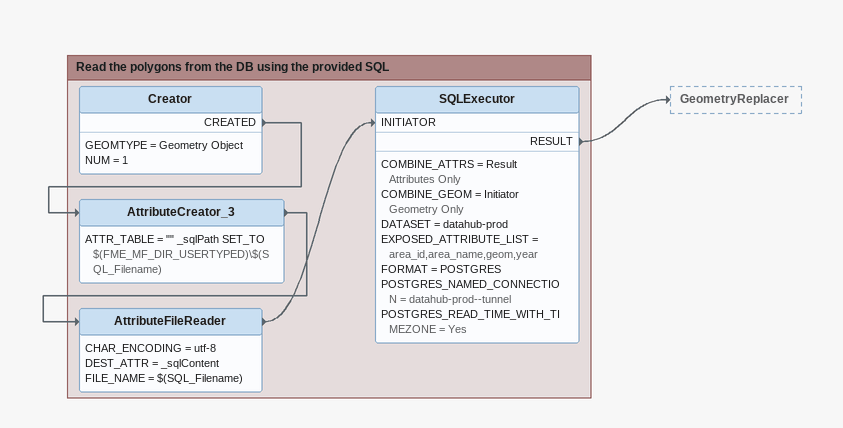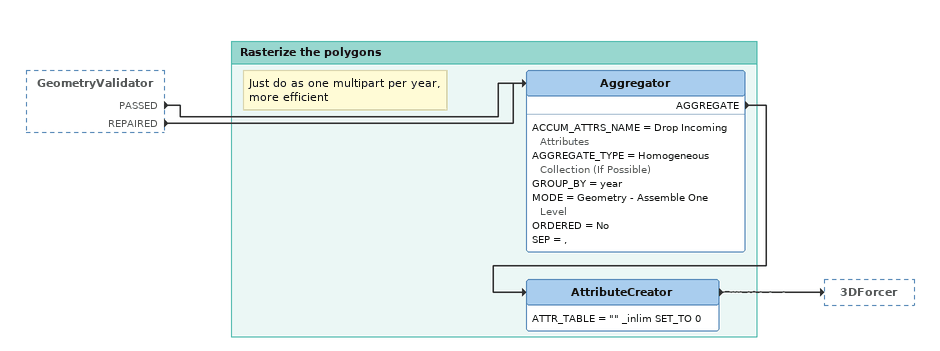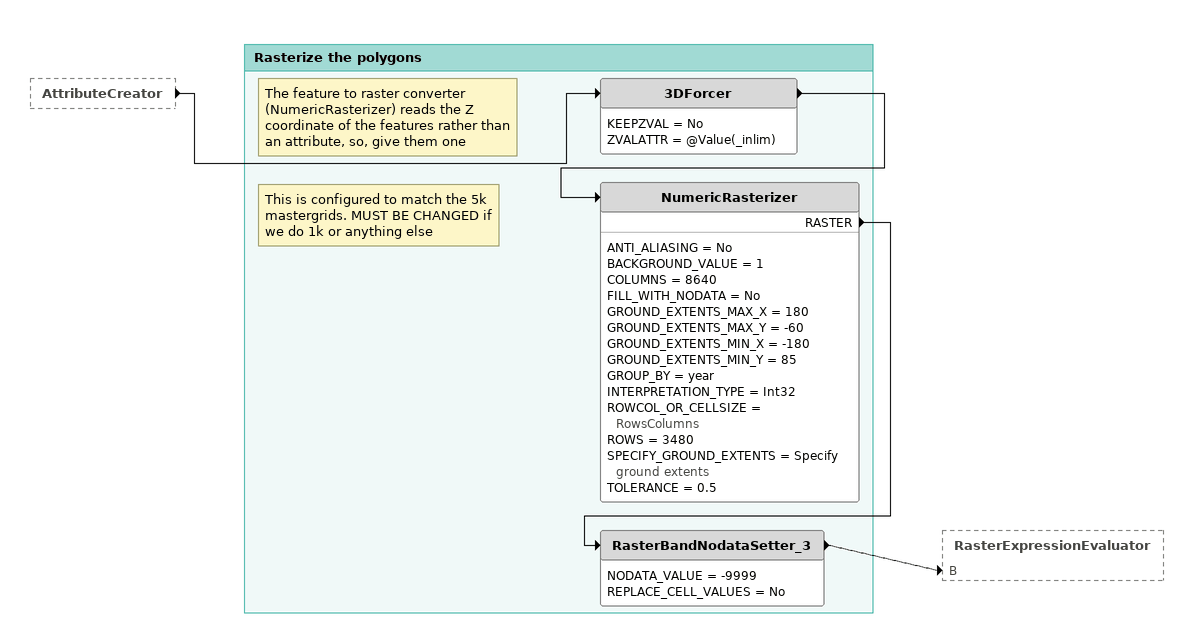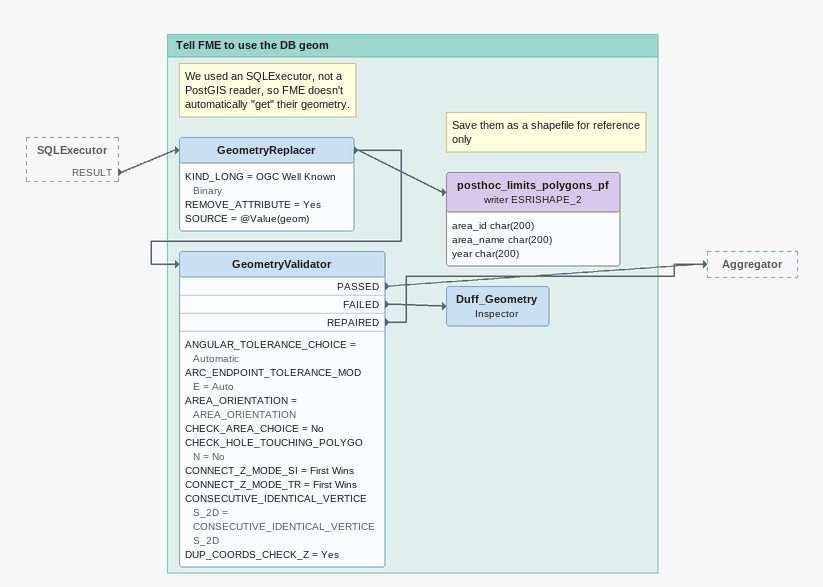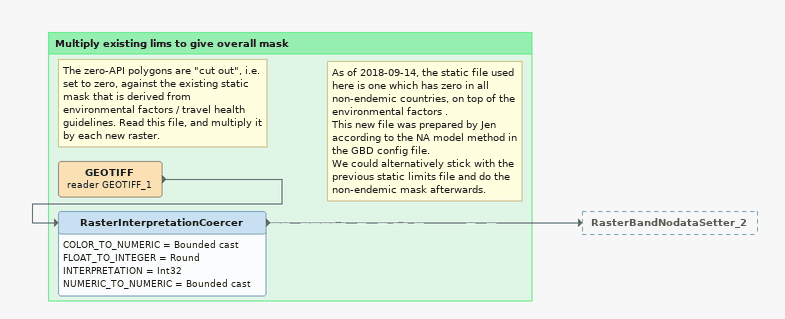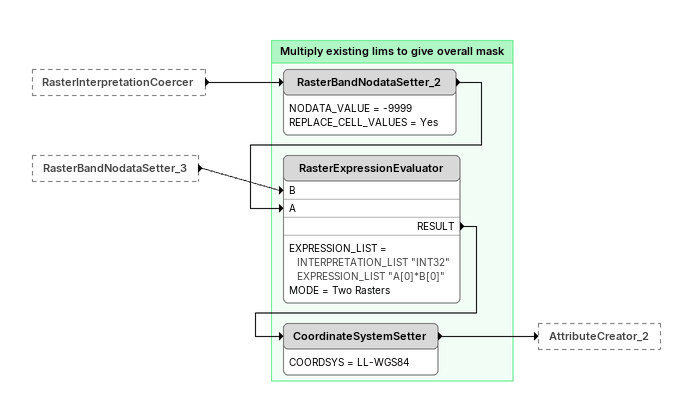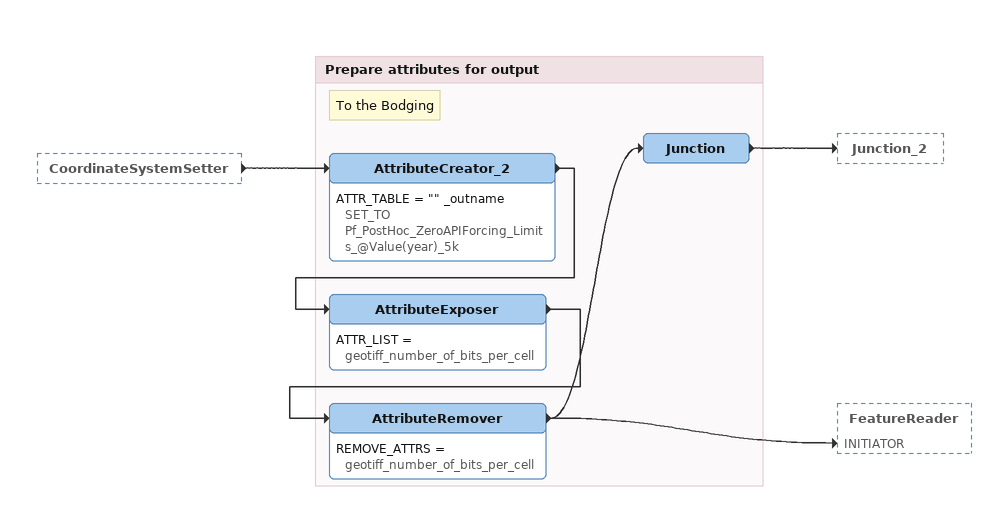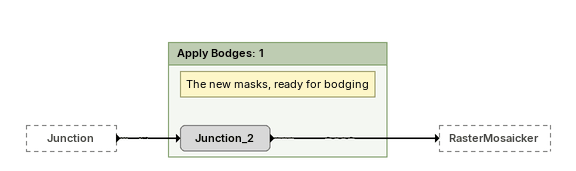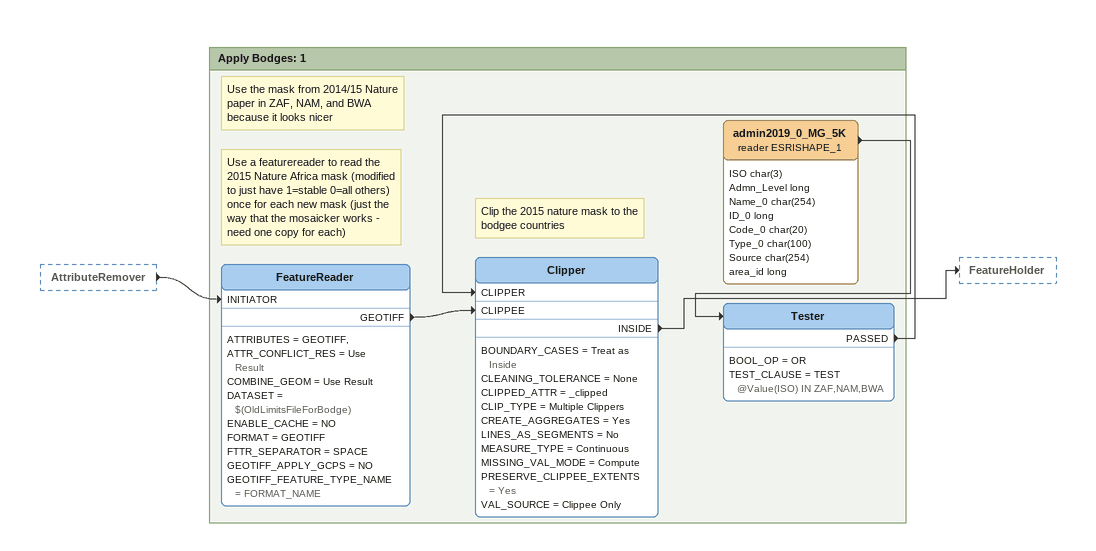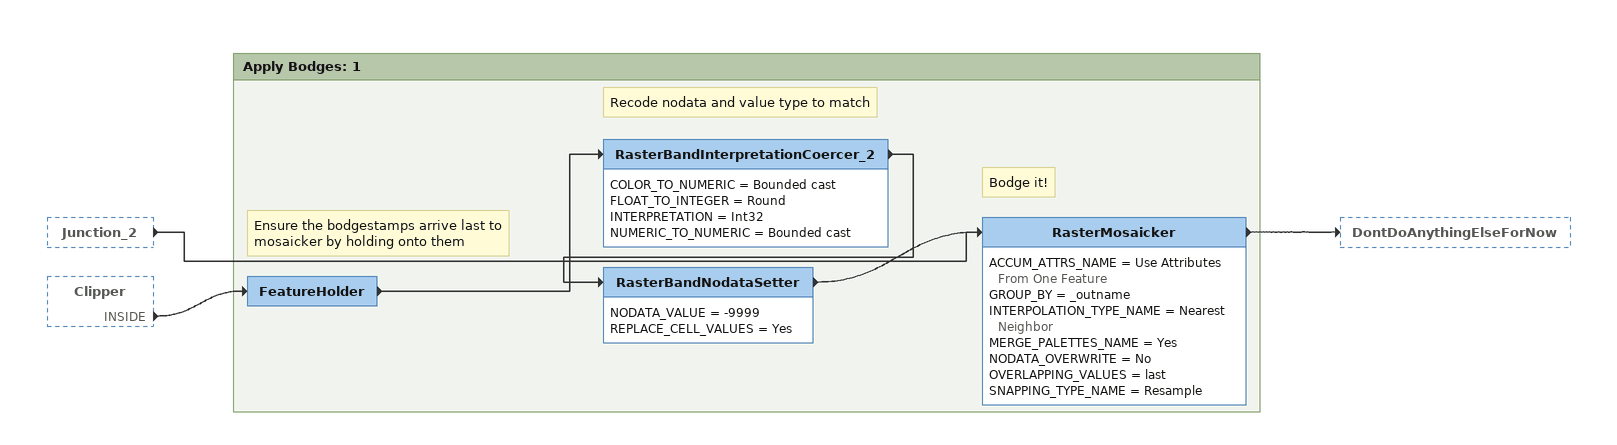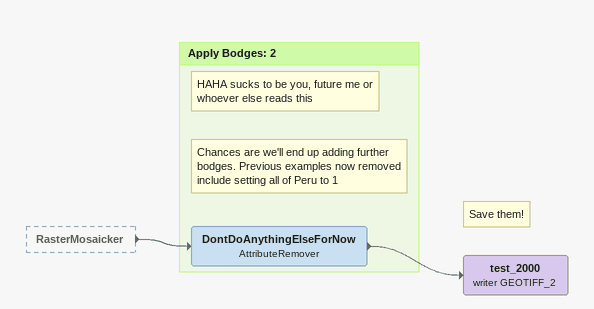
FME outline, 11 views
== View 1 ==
Bookmark: Read the polygons from the DB using the provided SQL
Creator
    GEOMTYPE = Geometry Object
    NUM = 1
    CREATED -> AttributeCreator_3
AttributeCreator_3
    ATTR_TABLE = "" _sqlPath SET_TO $(FME_MF_DIR_USERTYPED)\$(SQL_Filename)
    -> AttributeFileReader
AttributeFileReader
    CHAR_ENCODING = utf-8
    DEST_ATTR = _sqlContent
    FILE_NAME = $(SQL_Filename)
    -> SQLExecutor [INITIATOR]
SQLExecutor
    COMBINE_ATTRS = Result Attributes Only
    COMBINE_GEOM = Initiator Geometry Only
    DATASET = datahub-prod
    EXPOSED_ATTRIBUTE_LIST = area_id,area_name,geom,year
    FORMAT = POSTGRES
    POSTGRES_NAMED_CONNECTION = datahub-prod--tunnel
    POSTGRES_READ_TIME_WITH_TIMEZONE = Yes
    RESULT -> GeometryReplacer

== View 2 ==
GeometryValidator [outside]
    PASSED -> Aggregator
    REPAIRED -> Aggregator

Bookmark: Rasterize the polygons
Note: Just do as one multipart per year, more efficient
Aggregator
    ACCUM_ATTRS_NAME = Drop Incoming Attributes
    AGGREGATE_TYPE = Homogeneous Collection (If Possible)
    GROUP_BY = year
    MODE = Geometry - Assemble One Level
    ORDERED = No
    SEP = ,
    AGGREGATE -> AttributeCreator
AttributeCreator
    ATTR_TABLE = "" _inlim SET_TO 0
    -> 3DForcer

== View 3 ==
AttributeCreator [outside]
    -> 3DForcer

Bookmark: Rasterize the polygons
Note: The feature to raster converter (NumericRasterizer) reads the Z coordinate of the features rather than an attribute, so, give them one
3DForcer
    KEEPZVAL = No
    ZVALATTR = @Value(_inlim)
    -> NumericRasterizer
Note: This is configured to match the 5k mastergrids. MUST BE CHANGED if we do 1k or anything else
NumericRasterizer
    ANTI_ALIASING = No
    BACKGROUND_VALUE = 1
    COLUMNS = 8640
    FILL_WITH_NODATA = No
    GROUND_EXTENTS_MAX_X = 180
    GROUND_EXTENTS_MAX_Y = -60
    GROUND_EXTENTS_MIN_X = -180
    GROUND_EXTENTS_MIN_Y = 85
    GROUP_BY = year
    INTERPRETATION_TYPE = Int32
    ROWCOL_OR_CELLSIZE = RowsColumns
    ROWS = 3480
    SPECIFY_GROUND_EXTENTS = Specify ground extents
    TOLERANCE = 0.5
    RASTER -> RasterBandNodataSetter_3
RasterBandNodataSetter_3
    NODATA_VALUE = -9999
    REPLACE_CELL_VALUES = No
    -> RasterExpressionEvaluator [B]

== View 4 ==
SQLExecutor [outside]
    RESULT -> GeometryReplacer

Bookmark: Tell FME to use the DB geom
Note: We used an SQLExecutor, not a PostGIS reader, so FME doesn't automatically "get" their geometry.
GeometryReplacer
    KIND_LONG = OGC Well Known Binary
    REMOVE_ATTRIBUTE = Yes
    SOURCE = @Value(geom)
    -> GeometryValidator
    -> posthoc_limits_polygons_pf (writer ESRISHAPE_2)
GeometryValidator
    ANGULAR_TOLERANCE_CHOICE = Automatic
    ARC_ENDPOINT_TOLERANCE_MODE = Auto
    AREA_ORIENTATION = AREA_ORIENTATION
    CHECK_AREA_CHOICE = No
    CHECK_HOLE_TOUCHING_POLYGON = No
    CONNECT_Z_MODE_SI = First Wins
    CONNECT_Z_MODE_TR = First Wins
    CONSECUTIVE_IDENTICAL_VERTICES_2D = CONSECUTIVE_IDENTICAL_VERTICES_2D
    DUP_COORDS_CHECK_Z = Yes
    PASSED -> Aggregator
    FAILED -> Duff_Geometry
    REPAIRED -> Aggregator
Duff_Geometry: Inspector
Note: Save them as a shapefile for reference only
posthoc_limits_polygons_pf (writer ESRISHAPE_2)
    attributes: area_id char(200), area_name char(200), year char(200)

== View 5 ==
Bookmark: Multiply existing lims to give overall mask
Note: The zero-API polygons are "cut out", i.e. set to zero, against the existing static mask that is derived from environmental factors / travel health guidelines. Read this file, and multiply it by each new raster.
Note: As of 2018-09-14, the static file used here is one which has zero in all non-endemic countries, on top of the environmental factors . / This new file was prepared by Jen according to the NA model method in the GBD config file. / We could alternatively stick with the previous static limits file and do the non-endemic mask afterwards.
GEOTIFF (reader GEOTIFF_1)
    -> RasterInterpretationCoercer
RasterInterpretationCoercer
    COLOR_TO_NUMERIC = Bounded cast
    FLOAT_TO_INTEGER = Round
    INTERPRETATION = Int32
    NUMERIC_TO_NUMERIC = Bounded cast
    -> RasterBandNodataSetter_2

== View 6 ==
RasterInterpretationCoercer [outside]
    -> RasterBandNodataSetter_2
RasterBandNodataSetter_3 [outside]
    -> RasterExpressionEvaluator [B]

Bookmark: Multiply existing lims to give overall mask
RasterBandNodataSetter_2
    NODATA_VALUE = -9999
    REPLACE_CELL_VALUES = Yes
    -> RasterExpressionEvaluator [A]
RasterExpressionEvaluator
    EXPRESSION_LIST = INTERPRETATION_LIST "INT32" EXPRESSION_LIST "A[0]*B[0]"
    MODE = Two Rasters
    RESULT -> CoordinateSystemSetter
CoordinateSystemSetter
    COORDSYS = LL-WGS84
    -> AttributeCreator_2

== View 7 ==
CoordinateSystemSetter [outside]
    -> AttributeCreator_2

Bookmark: Prepare attributes for output
AttributeCreator_2
    ATTR_TABLE = "" _outname SET_TO Pf_PostHoc_ZeroAPIForcing_Limits_@Value(year)_5k
    -> AttributeExposer
AttributeExposer
    ATTR_LIST = geotiff_number_of_bits_per_cell
    -> AttributeRemover
AttributeRemover
    REMOVE_ATTRS = geotiff_number_of_bits_per_cell
    -> FeatureReader [INITIATOR]
    -> Junction
Note: To the Bodging
Junction
    -> Junction_2

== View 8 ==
Junction [outside]
    -> Junction_2

Bookmark: Apply Bodges: 1
Note: The new masks, ready for bodging
Junction_2
    -> RasterMosaicker

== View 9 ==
AttributeRemover [outside]
    -> FeatureReader [INITIATOR]

Bookmark: Apply Bodges: 1
Note: Use the mask from 2014/15 Nature paper in ZAF, NAM, and BWA because it looks nicer
Note: Use a featurereader to read the 2015 Nature Africa mask (modified to just have 1=stable 0=all others) once for each new mask (just the way that the mosaicker works - need one copy for each)
FeatureReader
    ATTRIBUTES = GEOTIFF,
    ATTR_CONFLICT_RES = Use Result
    COMBINE_GEOM = Use Result
    DATASET = $(OldLimitsFileForBodge)
    ENABLE_CACHE = NO
    FORMAT = GEOTIFF
    FTTR_SEPARATOR = SPACE
    GEOTIFF_APPLY_GCPS = NO
    GEOTIFF_FEATURE_TYPE_NAME = FORMAT_NAME
    GEOTIFF -> Clipper [CLIPPEE]
admin2019_0_MG_5K (reader ESRISHAPE_1)
    attributes: ISO char(3), Admn_Level long, Name_0 char(254), ID_0 long, Code_0 char(20), Type_0 char(100), Source char(254), area_id long
    -> Tester
Tester
    BOOL_OP = OR
    TEST_CLAUSE = TEST @Value(ISO) IN ZAF,NAM,BWA
    PASSED -> Clipper [CLIPPER]
Note: Clip the 2015 nature mask to the bodgee countries
Clipper
    BOUNDARY_CASES = Treat as Inside
    CLEANING_TOLERANCE = None
    CLIPPED_ATTR = _clipped
    CLIP_TYPE = Multiple Clippers
    CREATE_AGGREGATES = Yes
    LINES_AS_SEGMENTS = No
    MEASURE_TYPE = Continuous
    MISSING_VAL_MODE = Compute
    PRESERVE_CLIPPEE_EXTENTS = Yes
    VAL_SOURCE = Clippee Only
    INSIDE -> FeatureHolder

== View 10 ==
Junction_2 [outside]
    -> RasterMosaicker
Clipper [outside]
    INSIDE -> FeatureHolder

Bookmark: Apply Bodges: 1
Note: Ensure the bodgestamps arrive last to mosaicker by holding onto them
FeatureHolder
    -> RasterBandInterpretationCoercer_2
Note: Recode nodata and value type to match
RasterBandInterpretationCoercer_2
    COLOR_TO_NUMERIC = Bounded cast
    FLOAT_TO_INTEGER = Round
    INTERPRETATION = Int32
    NUMERIC_TO_NUMERIC = Bounded cast
    -> RasterBandNodataSetter
RasterBandNodataSetter
    NODATA_VALUE = -9999
    REPLACE_CELL_VALUES = Yes
    -> RasterMosaicker
Note: Bodge it!
RasterMosaicker
    ACCUM_ATTRS_NAME = Use Attributes From One Feature
    GROUP_BY = _outname
    INTERPOLATION_TYPE_NAME = Nearest Neighbor
    MERGE_PALETTES_NAME = Yes
    NODATA_OVERWRITE = No
    OVERLAPPING_VALUES = last
    SNAPPING_TYPE_NAME = Resample
    -> DontDoAnythingElseForNow

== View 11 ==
RasterMosaicker [outside]
    -> DontDoAnythingElseForNow
Note: Save them!
test_2000 (writer GEOTIFF_2)

Bookmark: Apply Bodges: 2
Note: HAHA sucks to be you, future me or whoever else reads this
Note: Chances are we'll end up adding further bodges. Previous examples now removed include setting all of Peru to 1
DontDoAnythingElseForNow: AttributeRemover
    -> test_2000 (writer GEOTIFF_2)
